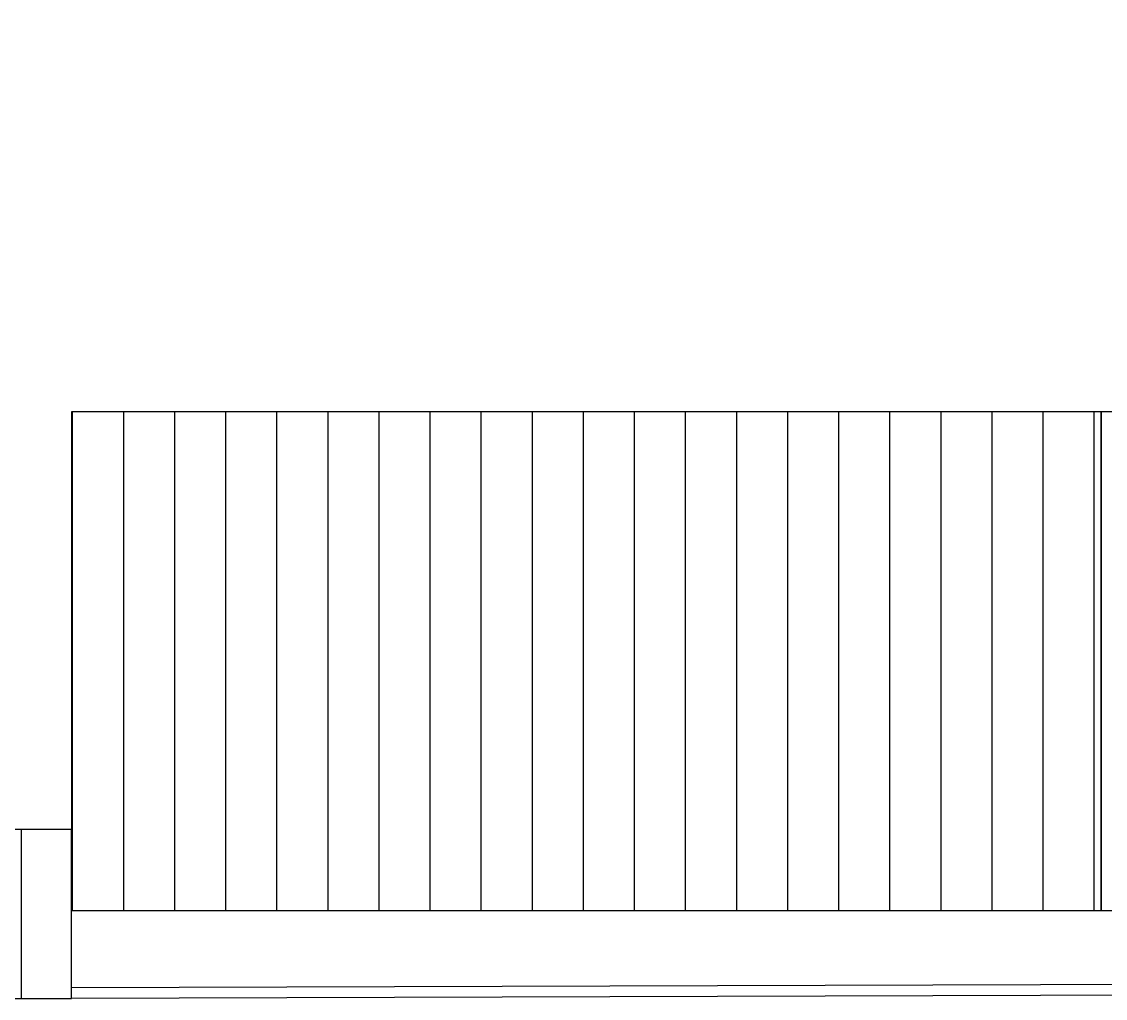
# Model space of a CAD drawing. Header units: centimetres. Extents: x 0 to 1814864, y -139216 to 99734.
# Drawn here: x 1075319 to 1077340, y 7859 to 9681 of the extents above; entities that cross this region are included whole.
import ezdxf

# ---------------------------------------------------------------- set-up
doc = ezdxf.new("R2010")
doc.units = ezdxf.units.CM
doc.header["$LTSCALE"] = 4
for name, color, linetype in [('0.2', 2, 'Continuous'), ('0.4', 4, 'Continuous'), ('0.6', 6, 'Continuous')]:
    doc.layers.add(name, color=color, linetype=linetype)

msp = doc.modelspace()

# ---------------------------------------------------------------- hatches: boundary and pattern name
at = {"layer": '0.4', "true_color": 0xf8f3ec}
h = msp.add_hatch(dxfattribs=at)
h.set_pattern_fill('ANSI31', scale=30, angle=45)
h.set_pattern_definition([(90, (226927.4, 32923.72), (-95.25, 0), [])])
h.paths.add_polyline_path([(1075412.609, 8174.263), (1075012.609, 8174.263), (1075012.609, 7859.263), (1075412.609, 7859.263)])
h.paths.add_polyline_path([(1077332.618, 8953.137), (1075412.609, 8953.137), (1075412.609, 8023.137), (1077332.618, 8023.137)])
h.paths.add_polyline_path([(1073242.311, 9184.745), (1072337.311, 9184.745), (1072337.311, 9664.745), (1071352.311, 9664.745), (1071352.311, 8354.745), (1073242.311, 8354.745)])

# ---------------------------------------------------------------- linework, layer by layer
at = {"layer": '0.2'}
for points in [[(1075412.609, 8023.137), (1077332.618, 8023.137), (1077332.618, 8953.137), (1075412.609, 8953.137)], [(1075012.609, 7859.263), (1075412.609, 7859.263), (1075412.609, 8174.263), (1075012.609, 8174.263)]]:
    msp.add_lwpolyline(points, close=True, dxfattribs=at)
at = {"layer": '0.4'}
for points in [[(1079428.321, 7891.334), (1075412.609, 7878.57)], [(1079428.321, 7871.334), (1075412.609, 7859.263)]]:
    msp.add_lwpolyline(points, dxfattribs=at)
at = {"layer": '0.6'}
msp.add_line((1077332.618, 8023.137), (1077569.219, 8023.137), dxfattribs=at)
msp.add_lwpolyline([(1078350.618, 10028.069), (1078350.618, 8953.602), (1077332.618, 8953.137), (1077332.618, 8023.137)], dxfattribs=at)

doc.saveas('drawing.dxf')
